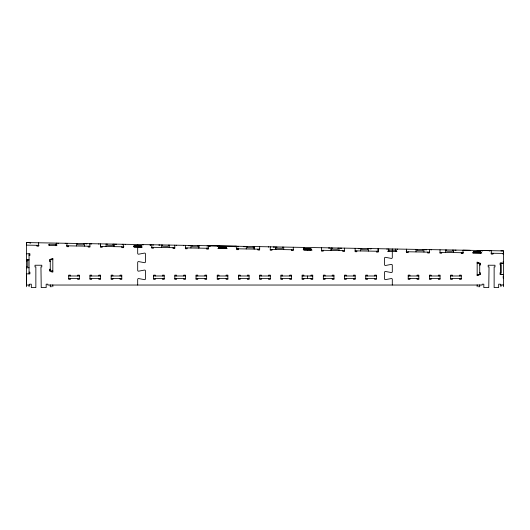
<?xml version="1.0" encoding="UTF-8"?>
<svg xmlns="http://www.w3.org/2000/svg" width="530" height="530" viewBox="0 0 530 530"><rect width="100%" height="100%" fill="white"/><g stroke="black" fill="none" stroke-linecap="round" stroke-linejoin="round"><path stroke-width="0.79" d="M26.507 275.56L26.507 285.034L29.62 285.034L29.62 284.186L31.316 284.186L31.316 287.585L35.854 287.585L35.854 266.935L35.007 266.935L35.007 265.232L41.797 265.232L41.797 266.935L40.949 266.935L41.221 287.585L46.17 287.585L46.17 284.186L47.866 284.186L47.866 285.034L482.121 285.034L482.121 284.186L483.817 284.186L483.817 287.585L488.766 287.585L489.038 266.935L488.19 266.935L488.19 265.232L494.98 265.232L494.98 266.935L494.132 266.935L494.132 287.585L498.67 287.585L498.67 284.186L500.366 284.186L500.366 285.034L503.48 285.034M137.687 245.787L137.687 244.515M89.941 244.191L89.948 243.681L89.895 247.079L88.192 247.046L88.212 246.198M259.654 248.683L259.647 249.193L236.645 248.789M29.793 243.058L29.799 242.634M30.634 243.283L30.647 242.647M36.934 245.304L36.921 246.152L38.617 246.178L38.663 242.786M56.346 243.098C54.636 247.132 58.346 245.39 56.332 244.37L49.25 244.244L49.224 245.516L56.723 245.648M58.028 243.76L58.042 243.124M65.243 243.674L65.25 243.25M66.952 243.283L66.899 246.675L68.602 246.702L68.615 245.854M76.525 245.993L76.539 243.449M77.539 243.469L77.519 244.741L83.462 244.84L83.482 243.568M84.409 246.132L84.449 243.588M86.019 244.038L86.026 243.615M86.867 244.052L86.874 243.628M91.644 244.138L91.65 243.714M98.852 244.264L98.858 243.84M100.561 243.866L100.501 247.258L102.197 247.291L102.21 246.443M106.073 246.51L106.079 243.966M107.086 243.979L107.067 245.251L113.003 245.357L113.029 244.085M115.566 244.555L115.573 244.131M116.414 244.569L116.421 244.144M121.807 246.788L121.787 247.636L123.49 247.662L123.536 244.27M122.297 244.886L122.304 244.244M125.226 244.721L125.232 244.297M141.179 247.119L141.828 246.496L141.199 245.847L134.13 245.728L133.48 246.351L134.11 247L141.179 247.119L141.192 245.708M142.901 245.244L142.908 244.608M150.109 245.37L150.123 244.734M150.58 245.377L150.593 244.741M151.819 244.761L151.772 248.159L153.468 248.186L153.488 247.338M153.124 245.423L153.137 244.787M159.007 245.31L159.02 244.886M159.855 245.324L159.868 244.9M161.398 247.477L161.405 244.926M162.412 244.946L162.392 246.218L168.328 246.324L168.348 245.052M169.275 247.616L169.322 245.065M173.078 247.682L173.065 248.53L174.761 248.557L174.82 245.165M176.51 245.615L176.516 245.191M183.724 245.741L183.731 245.317M185.427 245.35L185.368 248.742L187.064 248.775L187.083 247.921M188.554 245.827L188.561 245.403M189.402 245.84L189.409 245.416M190.946 247.994L190.952 245.443M191.959 245.463L191.933 246.735L197.875 246.841L197.895 245.569M198.863 245.582L198.823 248.126L198.896 246.006M206.673 248.265L206.66 249.113L208.356 249.146L208.403 245.748L236.698 246.231M207.131 248.272L207.144 247.636M207.164 246.364L207.177 245.728M209.708 246.41L209.721 245.774M210.092 246.417L210.099 245.781M217.307 246.331L217.313 245.907M218.963 248.477L218.989 247.205L226.303 247.377L226.648 248.212L226.052 248.603L218.976 248.484L218.353 247.835L219.003 247.212L226.071 247.331M219.003 246.357L219.009 245.933M226.038 248.603L226.065 247.192M234.982 246.847L234.989 246.211M235.452 246.861L235.459 246.225M236.691 246.245L236.645 249.637L238.341 249.67L238.354 248.822M237.963 248.815L237.977 248.173M237.996 246.9L238.01 246.264M243.88 246.794L243.886 246.37M244.727 246.808L244.734 246.384M246.264 248.954L246.278 246.41M247.278 246.43L247.258 247.702L253.201 247.808L253.221 246.529M254.188 246.549L254.142 249.093L254.215 246.973M257.951 249.16L257.938 250.008L259.634 250.041L259.693 246.642M268.591 247.225L268.597 246.801M270.3 246.828L270.24 250.226L271.936 250.253L271.95 249.405M273.427 247.311L273.434 246.887M274.275 247.325L274.282 246.9M275.785 249.047L275.819 246.927L275.812 249.471M276.826 246.947L276.806 248.219L282.742 248.318L282.768 247.046M283.689 249.61L283.735 247.066M291.546 249.749L291.533 250.597L293.229 250.624L293.315 247.232M303.922 247.417L303.875 249.961L312.084 250.107M307.42 250.027L307.433 248.749M310.918 250.087L311.567 249.458L310.944 248.815L303.869 248.689L303.226 249.319L303.849 249.961L310.918 250.087L310.977 248.815L303.895 248.689M321.604 247.729L321.511 251.121L323.207 251.147L323.227 250.299M328.746 248.272L328.759 247.848M329.594 248.292L329.607 247.868M331.111 250.014L331.144 247.894L331.137 250.438M332.151 247.907L332.131 249.179L338.067 249.285L338.087 248.013M339.014 250.577L339.094 248.033M340.631 248.484L340.638 248.06M341.479 248.497L341.486 248.073M342.817 250.644L342.804 251.492L344.5 251.518L344.56 248.126M355.166 248.312L355.107 251.704L356.809 251.737L356.822 250.889M358.293 248.789L358.3 248.365M359.141 248.808L359.148 248.378M360.685 250.955L360.692 248.411M361.699 248.424L361.672 249.696L367.615 249.802L367.634 248.53M368.595 251.094L368.642 248.543M370.172 249.001L370.178 248.577M371.02 249.014L371.026 248.59M376.499 251.233L376.485 252.081L378.182 252.108L378.241 248.716M378.095 251.26L378.142 248.716M387.039 249.504L387.052 248.868M388.808 251.445L388.748 248.895M395.777 251.565L395.824 249.02M397.513 249.478L397.52 249.054M406.384 251.75L406.43 249.206M406.53 249.206L406.47 252.605L408.166 252.631L408.179 251.783M416.004 251.922L416.017 249.372M417.017 249.391L416.997 250.663L422.94 250.769L422.96 249.498M423.921 252.055L423.967 249.511M425.497 249.961L425.504 249.537M426.345 249.981L426.352 249.557M427.69 252.121L427.677 252.976L429.373 253.002L429.433 249.61M431.122 250.061L431.128 249.637M440.039 249.796L439.979 253.188L441.675 253.214L441.689 252.366M445.551 252.432L445.558 249.888M446.565 249.908L446.545 251.18L452.481 251.286L452.507 250.008M453.428 252.571L453.475 250.027L453.461 252.571M455.045 250.478L455.051 250.054M455.893 250.491L455.899 250.067M461.285 252.711L461.272 253.559L462.968 253.585L463.015 250.193L470.097 250.312M473.575 252.923L473.595 251.651L480.796 251.783L481.306 252.419L480.776 253.035L473.588 252.929L472.965 252.28L473.615 251.657L480.67 251.776M480.644 253.048L480.69 250.505M482.38 251.167L482.386 250.531M489.594 251.081L489.601 250.657M492.966 253.26L492.953 254.108L491.257 254.082L491.297 250.69L477.166 250.438M503.454 253.446L503.5 250.902L26.546 242.574L26.5 245.118L39.041 245.337M100.528 245.774L100.514 246.41L123.914 246.821M388.828 250.173L388.192 250.683L388.689 251.432M49.257 244.244L48.614 244.873L49.237 245.516M395.877 251.571L396.513 251.061L396.016 250.312L388.728 250.173M29.057 242.415L26.507 242.415L26.507 286.737M500.929 250.856L503.48 250.856L503.48 286.737M503.056 253.406L503.48 253.406L491.052 253.227M26.507 253.784L29.905 253.784L29.905 255.48L29.057 255.48M503.056 254.254L503.48 254.254M52.821 258.819L51.118 258.819L51.118 259.667M52.821 259.667L49.422 259.667L49.422 261.363L50.27 261.363M27.143 259.846L29.057 259.846L26.507 259.885M26.507 260.853L27.779 260.853L27.779 266.795L26.507 266.795M503.056 261.542L503.48 261.542M477.166 262.396L478.868 262.396L478.868 263.244M503.48 263.118L500.082 263.118L500.082 264.815L500.929 264.815L500.929 272.731L500.082 272.731L500.082 274.434L503.48 274.434M477.166 263.244L480.564 263.244L480.564 264.94L479.716 264.94M500.929 263.238L503.48 263.238M26.507 267.796L29.057 267.763M50.27 269.286L49.422 269.286L49.422 270.982L52.821 270.982M52.821 271.83L51.118 271.83L51.118 270.982M29.057 272.175L29.905 272.175L29.905 273.871L26.507 273.871M479.716 272.864L480.564 272.864L480.564 274.56L477.166 274.56M503.48 274.553L500.929 274.553L500.929 262.814M477.166 275.408L478.868 275.408L478.868 274.56M68.734 275.984L79.341 275.984M89.948 275.984L100.561 275.984M111.168 275.984L121.774 275.984M153.601 275.984L164.207 275.984M174.82 275.984L185.427 275.984M196.034 275.984L206.647 275.984M217.254 275.984L227.86 275.984M238.473 275.984L249.08 275.984M259.687 275.984L270.3 275.984M280.907 275.984L291.513 275.984M302.127 275.984L312.733 275.984M323.34 275.984L333.953 275.984M344.56 275.984L355.166 275.984M365.779 275.984L376.386 275.984M408.213 275.984L418.819 275.984M429.433 275.984L440.039 275.984M450.646 275.984L461.252 275.984M503.056 276.249L503.48 276.249M503.056 277.117L503.48 277.117M503.056 277.965L503.48 277.965M68.734 278.528L79.341 278.528M89.948 278.528L100.561 278.528M111.168 278.528L121.774 278.528M153.601 278.528L164.207 278.528M174.82 278.528L185.427 278.528M196.034 278.528L206.647 278.528M217.254 278.528L227.86 278.528M238.473 278.528L249.08 278.528M259.687 278.528L270.3 278.528M280.907 278.528L291.513 278.528M302.127 278.528L312.733 278.528M323.34 278.528L333.953 278.528M344.56 278.528L355.166 278.528M365.779 278.528L376.386 278.528M408.213 278.528L418.819 278.528M429.433 278.528L440.039 278.528M450.646 278.528L461.252 278.528M503.056 284.796L503.48 284.796M51.542 286.737L50.27 286.737L50.27 284.855M478.444 286.737L479.716 286.737L479.716 284.855M141.192 245.847L134.117 245.728L134.097 247L142.298 247.139M66.462 245.821L89.908 246.225M151.335 247.298L174.774 247.709M185.381 247.894L208.654 248.298M217.837 248.464L227.171 248.623M270.254 249.378L293.269 249.776M321.558 250.273L344.513 250.67M355.12 250.856L378.632 251.266M387.576 251.425L396.91 251.584M406.179 251.75L429.386 252.154M439.993 252.34L463.498 252.75M472.442 252.903L481.777 253.068M500.929 284.855L500.929 286.737M479.716 263.244L479.716 274.56M477.166 261.972L477.166 275.693M477.166 284.855L477.166 286.737M459.556 275.984L459.556 275.136L461.252 275.136L461.252 279.376L459.556 279.376L459.556 278.528M452.342 275.984L452.342 275.136L450.646 275.136L450.646 279.376L452.342 279.376L452.342 278.528M438.343 275.984L438.343 275.136L440.039 275.136L440.039 279.376L438.343 279.376L438.343 278.528M431.128 275.984L431.128 275.136L429.433 275.136L429.433 279.376L431.128 279.376L431.128 278.528M417.123 275.984L417.123 275.136L418.819 275.136L418.819 279.376L417.123 279.376L417.123 278.528M409.909 275.984L409.909 275.136L408.213 275.136L408.213 279.376L409.909 279.376L409.909 278.528M392.299 248.961L392.299 250.233M392.299 251.505L392.299 257.573A0.848 0.848 0 0 1 391.312 258.408L385.509 257.328A0.848 0.848 0 0 0 384.522 258.163L384.522 264.649A0.848 0.848 0 0 0 385.509 265.484L391.312 264.397A0.848 0.848 0 0 1 392.299 265.232L392.299 271.718A0.848 0.848 0 0 1 391.312 272.552L385.509 271.473A0.848 0.848 0 0 0 384.522 272.307L384.522 278.793A0.848 0.848 0 0 0 385.509 279.628L391.312 278.541A0.848 0.848 0 0 1 392.299 279.383L392.299 285.034M374.69 275.984L374.69 275.136L376.386 275.136L376.386 279.376L374.69 279.376L374.69 278.528M367.475 275.984L367.475 275.136L365.779 275.136L365.779 279.376L367.475 279.376L367.475 278.528M353.47 275.984L353.47 275.136L355.166 275.136L355.166 279.376L353.47 279.376L353.47 278.528M346.256 275.984L346.256 275.136L344.56 275.136L344.56 279.376L346.256 279.376L346.256 278.528M332.25 275.984L332.25 275.136L333.953 275.136L333.953 279.376L332.25 279.376L332.25 278.528M325.042 275.984L325.042 275.136L323.34 275.136L323.34 279.376L325.042 279.376L325.042 278.528M311.037 275.984L311.037 275.136L312.733 275.136L312.733 279.376L311.037 279.376L311.037 278.528M307.426 275.984L307.426 278.528M303.822 275.984L303.822 275.136L302.127 275.136L302.127 279.376L303.822 279.376L303.822 278.528M289.817 275.984L289.817 275.136L291.513 275.136L291.513 279.376L289.817 279.376L289.817 278.528M282.603 275.984L282.603 275.136L280.907 275.136L280.907 279.376L282.603 279.376L282.603 278.528M268.597 275.984L268.597 275.136L270.3 275.136L270.3 279.376L268.597 279.376L268.597 278.528M261.389 275.984L261.389 275.136L259.687 275.136L259.687 279.376L261.389 279.376L261.389 278.528M247.384 275.984L247.384 275.136L249.08 275.136L249.08 279.376L247.384 279.376L247.384 278.528M240.169 275.984L240.169 275.136L238.473 275.136L238.473 279.376L240.169 279.376L240.169 278.528M226.164 275.984L226.164 275.136L227.86 275.136L227.86 279.376L226.164 279.376L226.164 278.528M218.95 275.984L218.95 275.136L217.254 275.136L217.254 279.376L218.95 279.376L218.95 278.528M204.951 275.984L204.951 275.136L206.647 275.136L206.647 279.376L204.951 279.376L204.951 278.528M197.736 275.984L197.736 275.136L196.034 275.136L196.034 279.376L197.736 279.376L197.736 278.528M183.731 275.984L183.731 275.136L185.427 275.136L185.427 279.376L183.731 279.376L183.731 278.528M176.516 275.984L176.516 275.136L174.82 275.136L174.82 279.376L176.516 279.376L176.516 278.528M162.511 275.984L162.511 275.136L164.207 275.136L164.207 279.376L162.511 279.376L162.511 278.528M155.297 275.984L155.297 275.136L153.601 275.136L153.601 279.376L155.297 279.376L155.297 278.528M137.687 247.06L137.687 253.353A0.848 0.848 0 0 0 138.674 254.188L144.478 253.102A0.848 0.848 0 0 1 145.465 253.943L145.465 261.84A0.848 0.848 0 0 1 144.478 262.675L138.674 261.595A0.848 0.848 0 0 0 137.687 262.43L137.687 270.327A0.848 0.848 0 0 0 138.674 271.161L144.478 270.081A0.848 0.848 0 0 1 145.465 270.916L145.465 278.813A0.848 0.848 0 0 1 144.478 279.648L138.674 278.568A0.848 0.848 0 0 0 137.687 279.403L137.687 285.034M120.078 275.984L120.078 275.136L121.774 275.136L121.774 279.376L120.078 279.376L120.078 278.528M112.864 275.984L112.864 275.136L111.168 275.136L111.168 279.376L112.864 279.376L112.864 278.528M98.858 275.984L98.858 275.136L100.561 275.136L100.561 279.376L98.858 279.376L98.858 278.528M91.644 275.984L91.644 275.136L89.948 275.136L89.948 279.376L91.644 279.376L91.644 278.528M77.645 275.984L77.645 275.136L79.341 275.136L79.341 279.376L77.645 279.376L77.645 278.528M70.43 275.984L70.43 275.136L68.734 275.136L68.734 279.376L70.43 279.376L70.43 278.528M52.821 258.395L52.821 272.115M52.821 284.855L52.821 286.737M50.27 259.243L50.27 270.982M29.057 253.777L29.057 273.864M29.057 284.855L29.057 286.737M113.996 244.105L113.95 246.649L114.029 244.105"/></g></svg>
